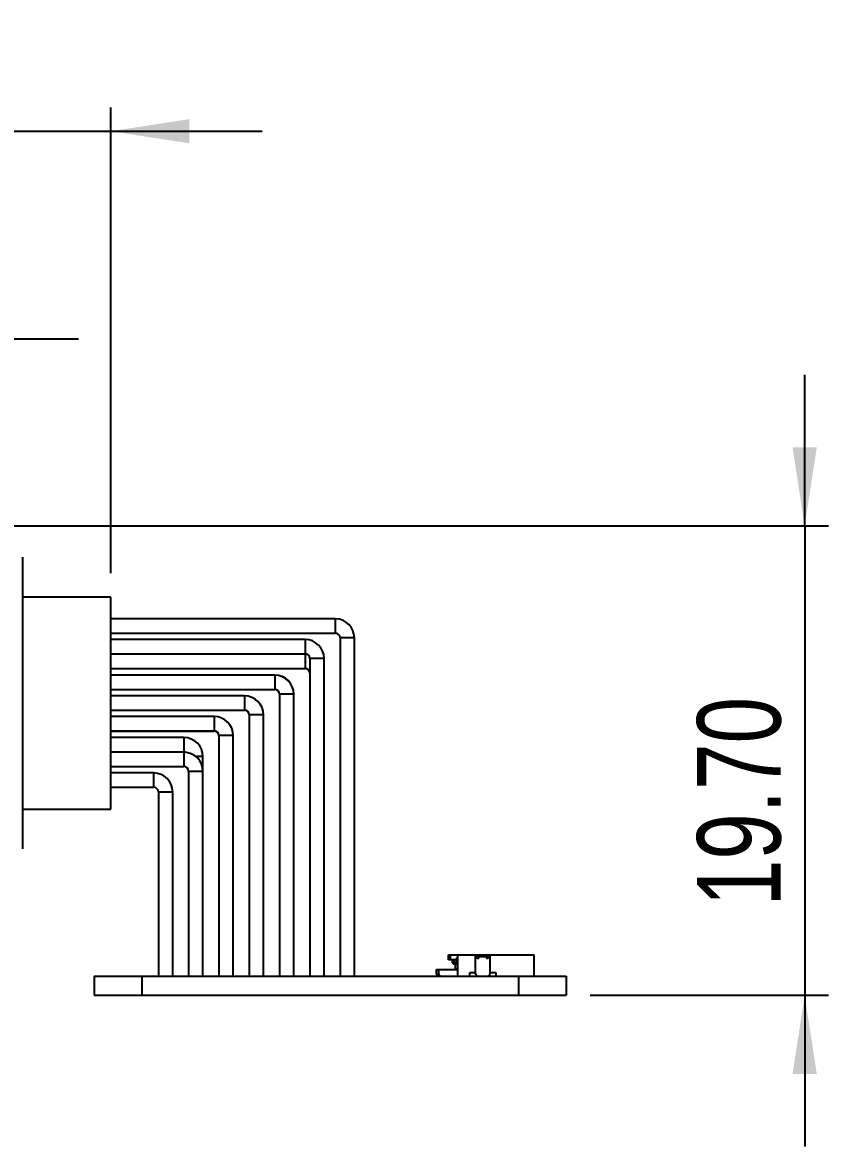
# Model space of a CAD drawing. Header units: millimetres. Extents: x 5 to 292, y 4 to 204.
# Drawn here: x 205.71 to 239.52, y 78.43 to 125.61 of the extents above; entities that cross this region are included whole.
import ezdxf

# ---------------------------------------------------------------- set-up
doc = ezdxf.new("R2010")
doc.units = ezdxf.units.MM
doc.layers.add('LAYER_1', color=179, linetype='Continuous')
doc.styles.add('SLDTEXTSTYLE0', font='TXT', dxfattribs={"width": 0.75})
doc.dimstyles.new('SLDDIMSTYLE3', dxfattribs={"dimtxt": 3.5, "dimasz": 3.302, "dimexe": 0, "dimexo": 0.0625, "dimgap": 0.875, "dimtad": 1, "dimrnd": 1e-09, "dimzin": 4, "dimdsep": 46, "dimtxsty": 'SLDTEXTSTYLE0', "dimsah": 1, "dimcen": 0.09, "dimadec": 0, "dimazin": 1, "dimtfac": 1, "dimtmove": 0, "dimatfit": 0, "dimfxl": 1, "dimfrac": 2, "dimtolj": 1, "dimtzin": 12, "dimarcsym": 0})

# ---------------------------------------------------------------- blocks, each defined once
blk = doc.blocks.new('_D_4')
at = {"layer": 'LAYER_1'}
for p, q in [((188.213, 105.043), (188.213, 122.043)), ((209.413, 102.493), (209.413, 122.043)), ((188.213, 121.043), (181.863, 121.043)), ((188.213, 121.043), (209.413, 121.043)), ((209.413, 121.043), (215.763, 121.043))]:
    blk.add_line(p, q, dxfattribs=at)
for points in [[(188.213, 121.043), (184.911, 121.551), (184.911, 120.535)], [(209.413, 121.043), (212.715, 120.535), (212.715, 121.551)]]:
    blk.add_solid(points, dxfattribs=at)
at = {"layer": 'LAYER_1', "insert": (192.672, 125.555), "char_height": 3.5, "attachment_point": 1, "style": 'SLDTEXTSTYLE0'}
blk.add_mtext('21.20', dxfattribs=at)
blk = doc.blocks.new('_D_5')
at = {"layer": 'LAYER_1'}
for p, q in [((188.213, 105.043), (188.213, 113.326)), ((201.713, 104.231), (201.713, 113.326)), ((188.213, 112.326), (181.863, 112.326)), ((201.713, 112.326), (188.213, 112.326)), ((201.713, 112.326), (208.063, 112.326))]:
    blk.add_line(p, q, dxfattribs=at)
for points in [[(188.213, 112.326), (184.911, 112.834), (184.911, 111.818)], [(201.713, 112.326), (205.015, 111.818), (205.015, 112.834)]]:
    blk.add_solid(points, dxfattribs=at)
at = {"layer": 'LAYER_1', "insert": (189.311, 116.838), "char_height": 3.5, "attachment_point": 1, "style": 'SLDTEXTSTYLE0'}
blk.add_mtext('13.50', dxfattribs=at)
blk = doc.blocks.new('_D_7')
at = {"layer": 'LAYER_1'}
for p, q in [((238.523, 104.475), (238.523, 110.825)), ((200.464, 104.475), (239.523, 104.475)), ((238.523, 104.475), (238.523, 84.779)), ((229.523, 84.779), (239.523, 84.779)), ((238.523, 84.779), (238.523, 78.429))]:
    blk.add_line(p, q, dxfattribs=at)
for points in [[(238.523, 104.475), (239.031, 107.777), (238.015, 107.777)], [(238.523, 84.779), (238.015, 81.477), (239.031, 81.477)]]:
    blk.add_solid(points, dxfattribs=at)
at = {"layer": 'LAYER_1', "insert": (234.011, 88.514), "char_height": 3.5, "attachment_point": 1, "rotation": 90, "style": 'SLDTEXTSTYLE0'}
blk.add_mtext('19.70', dxfattribs=at)

msp = doc.modelspace()

# ---------------------------------------------------------------- linework, layer by layer
at = {"color": 7, "linetype": 'Continuous', "lineweight": 25}
for p, q in [((205.713, 103.168), (205.713, 90.918)), ((209.413, 101.493), (205.713, 101.493)), ((209.413, 97.043), (209.413, 101.493)), ((218.833, 100.579), (209.413, 100.579)), ((209.413, 99.979), (218.833, 99.979)), ((217.563, 99.712), (209.413, 99.712)), ((219.033, 99.779), (219.033, 85.579)), ((219.633, 85.579), (219.633, 99.779)), ((209.413, 99.112), (217.563, 99.112)), ((217.563, 99.093), (209.413, 99.093)), ((217.659, 99.087), (217.563, 99.093)), ((217.763, 98.912), (217.763, 85.579)), ((218.363, 85.579), (218.363, 98.912)), ((209.413, 98.493), (217.563, 98.493)), ((216.293, 98.218), (209.413, 98.218)), ((216.293, 98.21), (209.413, 98.21)), ((209.413, 97.61), (216.293, 97.61)), ((215.023, 97.343), (209.413, 97.343)), ((216.493, 97.41), (216.493, 85.579)), ((217.093, 97.41), (217.093, 97.418)), ((217.093, 85.579), (217.093, 97.41)), ((209.413, 92.593), (209.413, 97.043)), ((209.413, 96.743), (215.023, 96.743)), ((213.753, 96.476), (209.413, 96.476)), ((215.223, 96.543), (215.223, 85.579)), ((215.823, 85.579), (215.823, 96.543)), ((209.413, 95.876), (213.753, 95.876)), ((209.413, 95.868), (213.753, 95.868)), ((212.483, 95.593), (209.413, 95.593)), ((213.953, 95.676), (213.953, 85.579)), ((214.553, 85.579), (214.553, 95.676)), ((209.413, 94.993), (212.483, 94.993)), ((212.483, 94.975), (209.413, 94.975)), ((209.413, 94.375), (212.483, 94.375)), ((213.283, 94.175), (213.283, 94.793)), ((211.213, 94.107), (209.413, 94.107)), ((212.683, 94.175), (212.683, 85.579)), ((213.283, 85.579), (213.283, 94.175)), ((209.413, 93.507), (211.213, 93.507)), ((211.413, 93.307), (211.413, 85.579)), ((212.013, 85.579), (212.013, 93.307)), ((205.713, 92.593), (209.413, 92.593)), ((223.583, 86.479), (223.671, 86.479)), ((223.583, 86.269), (223.583, 86.479)), ((223.671, 86.479), (223.971, 86.479)), ((223.671, 86.269), (223.671, 86.479)), ((223.921, 86.349), (223.971, 86.349)), ((223.921, 86.349), (223.921, 86.269)), ((223.971, 86.479), (224.671, 86.479)), ((223.971, 85.579), (223.971, 86.479)), ((224.721, 86.429), (224.671, 86.479)), ((224.671, 86.479), (224.706, 86.479)), ((224.706, 86.479), (225.321, 86.479)), ((224.706, 86.479), (224.778, 86.354)), ((224.721, 85.729), (224.721, 86.429)), ((224.734, 86.429), (224.871, 86.429)), ((224.871, 86.389), (224.871, 86.429)), ((225.171, 86.429), (224.871, 86.429)), ((224.871, 86.379), (224.871, 86.389)), ((225.171, 86.389), (224.871, 86.389)), ((225.171, 86.429), (225.308, 86.429)), ((225.171, 86.429), (225.171, 86.389)), ((225.171, 86.389), (225.171, 86.379)), ((225.264, 86.354), (225.321, 86.452)), ((225.321, 86.479), (227.171, 86.479)), ((225.321, 86.479), (225.321, 85.729)), ((227.171, 85.579), (227.171, 86.479)), ((223.671, 86.269), (223.583, 86.269)), ((223.921, 86.269), (223.671, 86.269)), ((223.733, 86.269), (223.733, 86.149)), ((223.733, 86.149), (223.821, 86.149)), ((223.783, 86.099), (223.733, 86.149)), ((223.783, 86.099), (223.843, 86.099)), ((223.821, 86.269), (223.821, 86.149)), ((223.821, 86.149), (223.931, 86.149)), ((223.871, 86.099), (223.821, 86.149)), ((223.843, 86.049), (223.843, 86.127)), ((223.883, 86.049), (223.843, 86.049)), ((223.871, 86.099), (223.931, 86.099)), ((223.883, 85.859), (223.883, 86.099)), ((223.931, 86.049), (223.931, 86.229)), ((223.931, 86.229), (223.971, 86.229)), ((223.971, 86.049), (223.931, 86.049)), ((208.723, 85.579), (208.723, 84.779)), ((208.723, 85.579), (210.723, 85.579)), ((210.723, 85.579), (210.723, 84.779)), ((210.723, 85.579), (226.523, 85.579)), ((223.083, 85.679), (223.083, 85.859)), ((223.083, 85.859), (223.171, 85.859)), ((223.171, 85.679), (223.171, 85.859)), ((223.171, 85.859), (223.901, 85.859)), ((224.471, 85.729), (224.721, 85.729)), ((224.471, 85.579), (224.471, 85.729)), ((224.721, 85.679), (224.721, 85.729)), ((225.321, 85.729), (225.571, 85.729)), ((225.321, 85.729), (225.321, 85.679)), ((225.571, 85.729), (225.571, 85.579)), ((226.523, 85.579), (226.523, 84.779)), ((226.523, 85.579), (228.523, 85.579)), ((228.523, 85.579), (228.523, 84.779)), ((208.723, 84.779), (210.723, 84.779)), ((210.723, 84.779), (226.523, 84.779)), ((226.523, 84.779), (228.523, 84.779))]:
    msp.add_line(p, q, dxfattribs=at)
at = {"color": 8, "linetype": 'Continuous', "lineweight": 25}
for p, q in [((218.833, 100.579), (218.833, 99.979)), ((217.563, 99.712), (217.563, 99.112)), ((219.633, 99.779), (219.033, 99.779)), ((217.563, 99.093), (217.563, 98.493)), ((218.363, 98.912), (217.763, 98.912)), ((216.293, 98.218), (216.293, 98.21)), ((216.293, 98.21), (216.293, 97.61)), ((215.023, 97.343), (215.023, 96.743)), ((217.093, 97.41), (216.493, 97.41)), ((213.753, 96.476), (213.753, 95.876)), ((215.823, 96.543), (215.223, 96.543)), ((213.753, 95.876), (213.753, 95.868)), ((212.483, 95.593), (212.483, 94.993)), ((214.553, 95.676), (213.953, 95.676)), ((212.483, 94.975), (212.483, 94.375)), ((213.283, 94.793), (212.991, 94.793)), ((211.213, 94.107), (211.213, 93.507)), ((213.283, 94.175), (212.683, 94.175)), ((212.013, 93.307), (211.413, 93.307))]:
    msp.add_line(p, q, dxfattribs=at)
at = {"color": 7, "linetype": 'Continuous', "lineweight": 25}
for centre, radius, start, end in [((218.833, 99.779), 0.8, 0, 90), ((217.563, 98.912), 0.8, 0, 90), ((218.833, 99.779), 0.2, 0, 90), ((217.563, 98.912), 0.2, 0, 90), ((216.293, 97.418), 0.8, 0, 90), ((216.293, 97.41), 0.8, 360, 90), ((217.563, 98.293), 0.2, 0, 90), ((215.023, 96.543), 0.8, 0, 90), ((216.293, 97.41), 0.2, 0, 90), ((215.023, 96.543), 0.2, 0, 90), ((213.753, 95.676), 0.8, 360, 90), ((213.753, 95.676), 0.2, 0, 90), ((213.753, 95.668), 0.2, 0, 90), ((212.483, 94.793), 0.8, 0, 90), ((212.483, 94.793), 0.2, 62.1145, 90), ((212.483, 94.175), 0.8, 0, 90), ((212.483, 94.175), 0.2, 0, 90), ((211.213, 93.307), 0.8, 0, 90), ((211.213, 93.307), 0.2, 0, 90), ((224.821, 86.379), 0.05, 210, 0), ((225.221, 86.379), 0.05, 180, 330), ((223.813, 85.929), 0.07, 270, 0), ((223.901, 85.929), 0.07, 270, 0), ((223.183, 85.679), 0.1, 180, 270), ((223.271, 85.679), 0.1, 180, 270), ((224.821, 85.679), 0.1, 180, 270), ((225.221, 85.679), 0.1, 270, 0)]:
    msp.add_arc(centre, radius, start, end, dxfattribs=at)

# ---------------------------------------------------------------- dimensions: what is measured, and where the dimension line sits
at = {"layer": 'LAYER_1'}
for base, p1, p2, picture, middle in [((209.413, 121.043), (188.213, 104.043), (209.413, 101.493), '_D_4', (198.491, 121.043)), ((188.213, 112.326), (201.713, 103.231), (188.213, 104.043), '_D_5', (195.13, 112.326))]:
    dim = msp.add_linear_dim(base=base, p1=p1, p2=p2, dimstyle='SLDDIMSTYLE3', dxfattribs=at)
    dim.commit()
    dim.dimension.update_dxf_attribs({"geometry": picture, "text_midpoint": middle, "dimtype": 160})
dim = msp.add_linear_dim(base=(238.523, 84.779), p1=(199.464, 104.475), p2=(228.523, 84.779), angle=90, dimstyle='SLDDIMSTYLE3', dxfattribs=at)
dim.commit()
dim.dimension.update_dxf_attribs({"geometry": '_D_7', "text_midpoint": (238.523, 94.333), "dimtype": 160})

doc.saveas('drawing.dxf')
